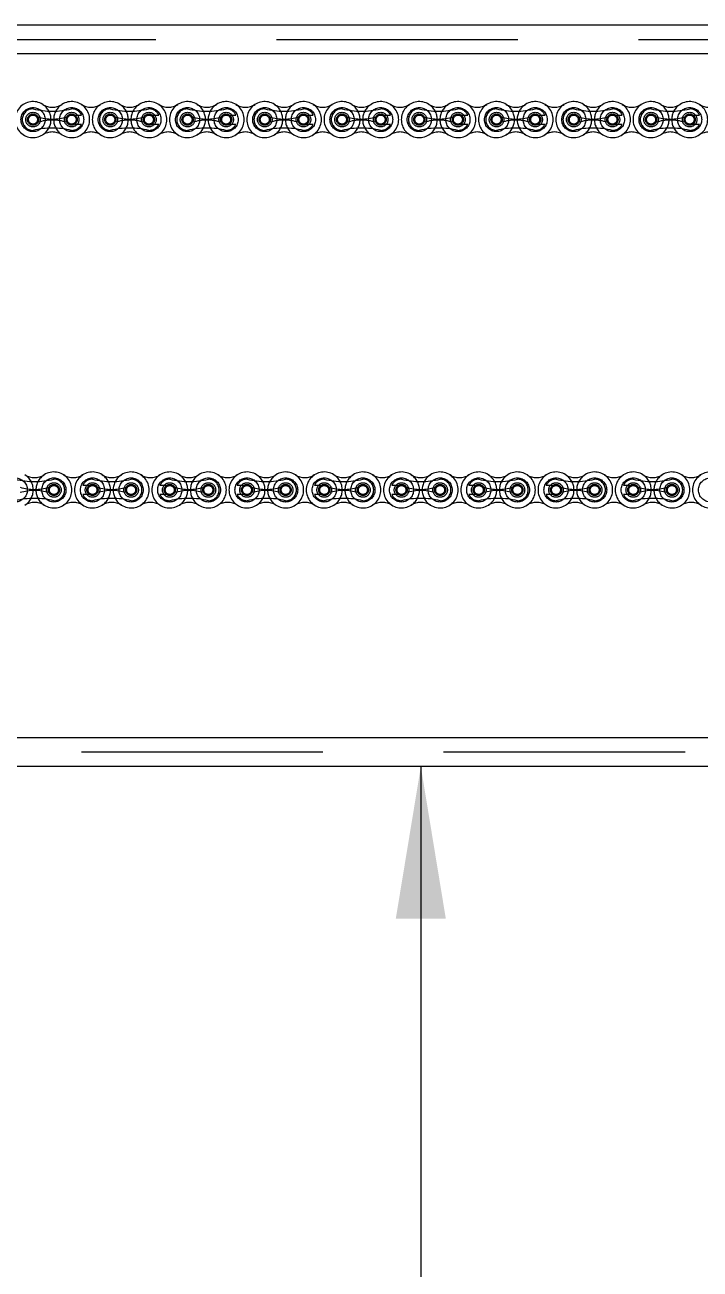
# Model space of a CAD drawing. Header units: metres. Extents: x 0 to 21025, y 0 to 14850.
# Drawn here: x 3274.1 to 3496.1, y 12877.4 to 13286.7 of the extents above; entities that cross this region are included whole.
import ezdxf

# ---------------------------------------------------------------- set-up
doc = ezdxf.new("R2010")
doc.units = ezdxf.units.M
doc.header["$LTSCALE"] = 25
doc.linetypes.add('HIDDEN2', pattern=[4.7625, 3.175, -1.5875])
for name, color, linetype in [('SDM', 7, 'Continuous'), ('SL4', 4, 'Continuous'), ('ST1', 7, 'HIDDEN2')]:
    doc.layers.add(name, color=color, linetype=linetype)
doc.styles.add('ROMANS', font='ROMANS.SHX')
doc.dimstyles.new('25___1-25', dxfattribs={"dimscale": 25, "dimtxt": 2.5, "dimasz": 2, "dimexe": 1.5, "dimexo": 1, "dimgap": 0.5, "dimtad": 1, "dimzin": 12, "dimtxsty": 'ROMANS', "dimcen": 0, "dimclrd": 256, "dimclre": 256, "dimclrt": 3, "dimazin": 3, "dimtfac": 1, "dimtmove": 0, "dimatfit": 0, "dimfxl": 1, "dimlwd": -1, "dimlwe": -1, "dimarcsym": 0})

msp = doc.modelspace()

# ---------------------------------------------------------------- linework, layer by layer
at = {"layer": 'SL4'}
for p, q in [((2880.564, 13286.681), (4205.539, 13286.681)), ((4205.539, 13277.156), (2880.564, 13277.156)), ((2928.064, 13052.206), (4158.039, 13052.206)), ((4158.039, 13042.681), (2928.064, 13042.681))]:
    msp.add_line(p, q, dxfattribs=at)
at = {"layer": 'ST1'}
for p, q in [((2880.564, 13281.919), (4205.539, 13281.919)), ((4205.539, 13277.156), (2880.564, 13277.156)), ((3290.585, 13256.997), (3292.709, 13256.997)), ((3290.585, 13254.045), (3292.709, 13254.045)), ((3315.985, 13256.997), (3318.109, 13256.997)), ((3315.985, 13254.045), (3318.109, 13254.045)), ((3341.385, 13256.997), (3343.509, 13256.997)), ((3341.385, 13254.045), (3343.509, 13254.045)), ((3366.785, 13256.997), (3368.909, 13256.997)), ((3366.785, 13254.045), (3368.909, 13254.045)), ((3392.185, 13256.997), (3394.309, 13256.997)), ((3392.185, 13254.045), (3394.309, 13254.045)), ((3417.585, 13256.997), (3419.709, 13256.997)), ((3417.585, 13254.045), (3419.709, 13254.045)), ((3442.985, 13256.997), (3445.109, 13256.997)), ((3442.985, 13254.045), (3445.109, 13254.045)), ((3468.385, 13256.997), (3470.509, 13256.997)), ((3468.385, 13254.045), (3470.509, 13254.045)), ((3493.785, 13256.997), (3495.909, 13256.997)), ((3493.785, 13254.045), (3495.909, 13254.045)), ((3295.223, 13135.162), (3293.099, 13135.162)), ((3320.623, 13135.162), (3318.499, 13135.162)), ((3346.023, 13135.162), (3343.899, 13135.162)), ((3371.423, 13135.162), (3369.299, 13135.162)), ((3396.823, 13135.162), (3394.699, 13135.162)), ((3422.223, 13135.162), (3420.099, 13135.162)), ((3447.623, 13135.162), (3445.499, 13135.162)), ((3473.023, 13135.162), (3470.899, 13135.162)), ((3295.223, 13132.21), (3293.099, 13132.21)), ((3320.623, 13132.21), (3318.499, 13132.21)), ((3346.023, 13132.21), (3343.899, 13132.21)), ((3371.423, 13132.21), (3369.299, 13132.21)), ((3396.823, 13132.21), (3394.699, 13132.21)), ((3422.223, 13132.21), (3420.099, 13132.21)), ((3447.623, 13132.21), (3445.499, 13132.21)), ((3473.023, 13132.21), (3470.899, 13132.21)), ((2880.564, 13052.206), (4205.539, 13052.206)), ((4205.539, 13047.444), (2880.564, 13047.444))]:
    msp.add_line(p, q, dxfattribs=at)
for centre, radius in [((3276.778, 13255.521), 3.96), ((3276.778, 13255.521), 2.399), ((3289.478, 13255.521), 3.96), ((3289.478, 13255.521), 2.398), ((3302.178, 13255.521), 3.96), ((3302.178, 13255.521), 2.399), ((3314.878, 13255.521), 3.96), ((3314.878, 13255.521), 2.398), ((3327.578, 13255.521), 3.96), ((3327.578, 13255.521), 2.398), ((3340.278, 13255.521), 3.96), ((3340.278, 13255.521), 2.398), ((3352.978, 13255.521), 3.96), ((3352.978, 13255.521), 2.399), ((3365.678, 13255.521), 3.96), ((3365.678, 13255.521), 2.398), ((3378.378, 13255.521), 3.96), ((3378.378, 13255.521), 2.399), ((3391.078, 13255.521), 3.96), ((3391.078, 13255.521), 2.398), ((3403.778, 13255.521), 3.96), ((3403.778, 13255.521), 2.398), ((3416.478, 13255.521), 3.96), ((3416.478, 13255.521), 2.398), ((3429.178, 13255.521), 3.96), ((3429.178, 13255.521), 2.398), ((3441.878, 13255.521), 3.96), ((3441.878, 13255.521), 2.398), ((3454.578, 13255.521), 3.96), ((3454.578, 13255.521), 2.398), ((3467.278, 13255.521), 3.96), ((3467.278, 13255.521), 2.399), ((3479.978, 13255.521), 3.96), ((3479.978, 13255.521), 2.398), ((3492.678, 13255.521), 3.96), ((3492.678, 13255.521), 2.398), ((3276.778, 13255.521), 1.845), ((3276.778, 13255.521), 1.476), ((3289.478, 13255.521), 1.845), ((3289.478, 13255.521), 1.476), ((3302.178, 13255.521), 1.845), ((3302.178, 13255.521), 1.476), ((3314.878, 13255.521), 1.845), ((3314.878, 13255.521), 1.476), ((3327.578, 13255.521), 1.845), ((3327.578, 13255.521), 1.476), ((3340.278, 13255.521), 1.845), ((3340.278, 13255.521), 1.476), ((3352.978, 13255.521), 1.845), ((3352.978, 13255.521), 1.476), ((3365.678, 13255.521), 1.845), ((3365.678, 13255.521), 1.476), ((3378.378, 13255.521), 1.845), ((3378.378, 13255.521), 1.476), ((3391.078, 13255.521), 1.845), ((3391.078, 13255.521), 1.476), ((3403.778, 13255.521), 1.845), ((3403.778, 13255.521), 1.476), ((3416.478, 13255.521), 1.845), ((3416.478, 13255.521), 1.476), ((3429.178, 13255.521), 1.845), ((3429.178, 13255.521), 1.476), ((3441.878, 13255.521), 1.845), ((3441.878, 13255.521), 1.476), ((3454.578, 13255.521), 1.845), ((3454.578, 13255.521), 1.476), ((3467.278, 13255.521), 1.845), ((3467.278, 13255.521), 1.476), ((3479.978, 13255.521), 1.845), ((3479.978, 13255.521), 1.476), ((3492.678, 13255.521), 1.845), ((3492.678, 13255.521), 1.476), ((3270.93, 13133.686), 3.96), ((3283.63, 13133.686), 3.96), ((3283.63, 13133.686), 2.398), ((3283.63, 13133.686), 1.845), ((3283.63, 13133.686), 1.476), ((3296.33, 13133.686), 3.96), ((3296.33, 13133.686), 2.398), ((3296.33, 13133.686), 1.845), ((3296.33, 13133.686), 1.476), ((3309.03, 13133.686), 3.96), ((3309.03, 13133.686), 2.398), ((3309.03, 13133.686), 1.845), ((3309.03, 13133.686), 1.476), ((3321.73, 13133.686), 3.96), ((3321.73, 13133.686), 2.398), ((3321.73, 13133.686), 1.845), ((3321.73, 13133.686), 1.476), ((3334.43, 13133.686), 3.96), ((3334.43, 13133.686), 2.398), ((3334.43, 13133.686), 1.845), ((3334.43, 13133.686), 1.476), ((3347.13, 13133.686), 3.96), ((3347.13, 13133.686), 2.399), ((3347.13, 13133.686), 1.845), ((3347.13, 13133.686), 1.476), ((3359.83, 13133.686), 3.96), ((3359.83, 13133.686), 2.398), ((3359.83, 13133.686), 1.845), ((3359.83, 13133.686), 1.476), ((3372.53, 13133.686), 3.96), ((3372.53, 13133.686), 2.398), ((3372.53, 13133.686), 1.845), ((3372.53, 13133.686), 1.476), ((3385.23, 13133.686), 3.96), ((3385.23, 13133.686), 2.399), ((3385.23, 13133.686), 1.845), ((3385.23, 13133.686), 1.476), ((3397.93, 13133.686), 3.96), ((3397.93, 13133.686), 2.399), ((3397.93, 13133.686), 1.845), ((3397.93, 13133.686), 1.476), ((3410.63, 13133.686), 3.96), ((3410.63, 13133.686), 2.398), ((3410.63, 13133.686), 1.845), ((3410.63, 13133.686), 1.476), ((3423.33, 13133.686), 3.96), ((3423.33, 13133.686), 2.398), ((3423.33, 13133.686), 1.845), ((3423.33, 13133.686), 1.476), ((3436.03, 13133.686), 3.96), ((3436.03, 13133.686), 2.398), ((3436.03, 13133.686), 1.845), ((3436.03, 13133.686), 1.476), ((3448.73, 13133.686), 3.96), ((3448.73, 13133.686), 2.398), ((3448.73, 13133.686), 1.845), ((3448.73, 13133.686), 1.476), ((3461.43, 13133.686), 3.96), ((3461.43, 13133.686), 2.398), ((3461.43, 13133.686), 1.845), ((3461.43, 13133.686), 1.476), ((3474.13, 13133.686), 3.96), ((3474.13, 13133.686), 2.399), ((3474.13, 13133.686), 1.845), ((3474.13, 13133.686), 1.476), ((3486.83, 13133.686), 3.96), ((3486.83, 13133.686), 2.398), ((3486.83, 13133.686), 1.845), ((3486.83, 13133.686), 1.476), ((3499.53, 13133.686), 3.96)]:
    msp.add_circle(centre, radius, dxfattribs=at)
for centre, radius, start, end in [((3276.778, 13255.521), 5.92, 57.56669, 302.43331), ((3276.778, 13255.521), 3.552, 90, 270), ((3283.128, 13284.618), 26.322, 256.04015, 283.95985), ((3283.128, 13265.514), 5.92, 237.56669, 302.43331), ((3276.778, 13255.521), 5.92, 302.43324, 57.56676), ((3289.478, 13255.521), 5.92, 122.43324, 237.56676), ((3289.478, 13255.521), 5.92, 237.56669, 122.43331), ((3289.478, 13255.521), 3.552, 24.55336, 90), ((3295.828, 13265.514), 5.92, 237.56669, 302.43331), ((3302.178, 13255.521), 5.92, 57.56669, 302.43331), ((3302.178, 13255.521), 3.552, 90, 270), ((3308.528, 13284.618), 26.322, 256.04015, 283.95985), ((3308.528, 13265.514), 5.92, 237.56669, 302.43331), ((3302.178, 13255.521), 5.92, 302.43324, 57.56676), ((3314.878, 13255.521), 5.92, 122.43324, 237.56676), ((3314.878, 13255.521), 5.92, 237.56669, 122.43331), ((3314.878, 13255.521), 3.552, 24.55336, 90), ((3321.228, 13265.514), 5.92, 237.56669, 302.43331), ((3327.578, 13255.521), 5.92, 57.56669, 302.43331), ((3327.578, 13255.521), 3.552, 90, 270), ((3333.928, 13284.618), 26.322, 256.04015, 283.95985), ((3333.928, 13265.514), 5.92, 237.56669, 302.43331), ((3327.578, 13255.521), 5.92, 302.43324, 57.56676), ((3340.278, 13255.521), 5.92, 122.43324, 237.56676), ((3340.278, 13255.521), 5.92, 237.56669, 122.43331), ((3340.278, 13255.521), 3.552, 24.55336, 90), ((3346.628, 13265.514), 5.92, 237.56669, 302.43331), ((3352.978, 13255.521), 5.92, 57.56669, 302.43331), ((3352.978, 13255.521), 3.552, 90, 270), ((3359.328, 13284.618), 26.322, 256.04015, 283.95985), ((3359.328, 13265.514), 5.92, 237.56669, 302.43331), ((3352.978, 13255.521), 5.92, 302.43324, 57.56676), ((3365.678, 13255.521), 5.92, 122.43324, 237.56676), ((3365.678, 13255.521), 5.92, 237.56669, 122.43331), ((3365.678, 13255.521), 3.552, 24.55336, 90), ((3372.028, 13265.514), 5.92, 237.56669, 302.43331), ((3378.378, 13255.521), 5.92, 57.56669, 302.43331), ((3378.378, 13255.521), 3.552, 90, 270), ((3384.728, 13284.618), 26.322, 256.04015, 283.95985), ((3384.728, 13265.514), 5.92, 237.56669, 302.43331), ((3378.378, 13255.521), 5.92, 302.43324, 57.56676), ((3391.078, 13255.521), 5.92, 122.43324, 237.56676), ((3391.078, 13255.521), 5.92, 237.56669, 122.43331), ((3391.078, 13255.521), 3.552, 24.55336, 90), ((3397.428, 13265.514), 5.92, 237.56669, 302.43331), ((3403.778, 13255.521), 5.92, 57.56669, 302.43331), ((3403.778, 13255.521), 3.552, 90, 270), ((3410.128, 13284.618), 26.322, 256.04015, 283.95985), ((3410.128, 13265.514), 5.92, 237.56669, 302.43331), ((3403.778, 13255.521), 5.92, 302.43324, 57.56676), ((3416.478, 13255.521), 5.92, 122.43324, 237.56676), ((3416.478, 13255.521), 5.92, 237.56669, 122.43331), ((3416.478, 13255.521), 3.552, 24.55336, 90), ((3422.828, 13265.514), 5.92, 237.56669, 302.43331), ((3429.178, 13255.521), 5.92, 57.56669, 302.43331), ((3429.178, 13255.521), 3.552, 90, 270), ((3435.528, 13284.618), 26.322, 256.04015, 283.95985), ((3435.528, 13265.514), 5.92, 237.56669, 302.43331), ((3429.178, 13255.521), 5.92, 302.43324, 57.56676), ((3441.878, 13255.521), 5.92, 122.43324, 237.56676), ((3441.878, 13255.521), 5.92, 237.56669, 122.43331), ((3441.878, 13255.521), 3.552, 24.55336, 90), ((3448.228, 13265.514), 5.92, 237.56669, 302.43331), ((3454.578, 13255.521), 5.92, 57.56669, 302.43331), ((3454.578, 13255.521), 3.552, 90, 270), ((3460.928, 13284.618), 26.322, 256.04015, 283.95985), ((3460.928, 13265.514), 5.92, 237.56669, 302.43331), ((3454.578, 13255.521), 5.92, 302.43324, 57.56676), ((3467.278, 13255.521), 5.92, 122.43324, 237.56676), ((3467.278, 13255.521), 5.92, 237.56669, 122.43331), ((3467.278, 13255.521), 3.552, 24.55336, 90), ((3473.628, 13265.514), 5.92, 237.56669, 302.43331), ((3479.978, 13255.521), 5.92, 57.56669, 302.43331), ((3479.978, 13255.521), 3.552, 90, 270), ((3486.328, 13284.618), 26.322, 256.04015, 283.95985), ((3486.328, 13265.514), 5.92, 237.56669, 302.43331), ((3479.978, 13255.521), 5.92, 302.43324, 57.56676), ((3492.678, 13255.521), 5.92, 122.43324, 237.56676), ((3492.678, 13255.521), 5.92, 237.56669, 122.43331), ((3492.678, 13255.521), 3.552, 24.55336, 90), ((3499.028, 13265.514), 5.92, 237.56669, 302.43331), ((3283.128, 13271.874), 16.175, 252.993, 287.007), ((3283.128, 13239.169), 16.175, 72.993, 107.007), ((3289.478, 13255.521), 3.552, 270, 335.44664), ((3308.528, 13271.874), 16.175, 252.993, 287.007), ((3308.528, 13239.169), 16.175, 72.993, 107.007), ((3314.878, 13255.521), 3.552, 270, 335.44664), ((3333.928, 13271.874), 16.175, 252.993, 287.007), ((3333.928, 13239.169), 16.175, 72.993, 107.007), ((3340.278, 13255.521), 3.552, 270, 335.44664), ((3359.328, 13271.874), 16.175, 252.993, 287.007), ((3359.328, 13239.169), 16.175, 72.993, 107.007), ((3365.678, 13255.521), 3.552, 270, 335.44664), ((3384.728, 13271.874), 16.175, 252.993, 287.007), ((3384.728, 13239.169), 16.175, 72.993, 107.007), ((3391.078, 13255.521), 3.552, 270, 335.44664), ((3410.128, 13271.874), 16.175, 252.993, 287.007), ((3410.128, 13239.169), 16.175, 72.993, 107.007), ((3416.478, 13255.521), 3.552, 270, 335.44664), ((3435.528, 13271.874), 16.175, 252.993, 287.007), ((3435.528, 13239.169), 16.175, 72.993, 107.007), ((3441.878, 13255.521), 3.552, 270, 335.44664), ((3460.928, 13271.874), 16.175, 252.993, 287.007), ((3460.928, 13239.169), 16.175, 72.993, 107.007), ((3467.278, 13255.521), 3.552, 270, 335.44664), ((3486.328, 13271.874), 16.175, 252.993, 287.007), ((3486.328, 13239.169), 16.175, 72.993, 107.007), ((3492.678, 13255.521), 3.552, 270, 335.44664), ((3283.128, 13226.424), 26.322, 76.04015, 103.95985), ((3283.128, 13245.528), 5.92, 57.56669, 122.43331), ((3295.828, 13245.528), 5.92, 57.56669, 122.43331), ((3308.528, 13226.424), 26.322, 76.04015, 103.95985), ((3308.528, 13245.528), 5.92, 57.56669, 122.43331), ((3321.228, 13245.528), 5.92, 57.56669, 122.43331), ((3333.928, 13226.424), 26.322, 76.04015, 103.95985), ((3333.928, 13245.528), 5.92, 57.56669, 122.43331), ((3346.628, 13245.528), 5.92, 57.56669, 122.43331), ((3359.328, 13226.424), 26.322, 76.04015, 103.95985), ((3359.328, 13245.528), 5.92, 57.56669, 122.43331), ((3372.028, 13245.528), 5.92, 57.56669, 122.43331), ((3384.728, 13226.424), 26.322, 76.04015, 103.95985), ((3384.728, 13245.528), 5.92, 57.56669, 122.43331), ((3397.428, 13245.528), 5.92, 57.56669, 122.43331), ((3410.128, 13226.424), 26.322, 76.04015, 103.95985), ((3410.128, 13245.528), 5.92, 57.56669, 122.43331), ((3422.828, 13245.528), 5.92, 57.56669, 122.43331), ((3435.528, 13226.424), 26.322, 76.04015, 103.95985), ((3435.528, 13245.528), 5.92, 57.56669, 122.43331), ((3448.228, 13245.528), 5.92, 57.56669, 122.43331), ((3460.928, 13226.424), 26.322, 76.04015, 103.95985), ((3460.928, 13245.528), 5.92, 57.56669, 122.43331), ((3473.628, 13245.528), 5.92, 57.56669, 122.43331), ((3486.328, 13226.424), 26.322, 76.04015, 103.95985), ((3486.328, 13245.528), 5.92, 57.56669, 122.43331), ((3499.028, 13245.528), 5.92, 57.56669, 122.43331), ((3277.28, 13143.679), 5.92, 237.56669, 302.43331), ((3270.93, 13133.686), 5.92, 302.43324, 57.56676), ((3283.63, 13133.686), 5.92, 122.43324, 237.56676), ((3283.63, 13133.686), 5.92, 237.56669, 122.43331), ((3289.98, 13143.679), 5.92, 237.56669, 302.43331), ((3296.33, 13133.686), 5.92, 57.56669, 302.43331), ((3302.68, 13143.679), 5.92, 237.56669, 302.43331), ((3296.33, 13133.686), 5.92, 302.43324, 57.56676), ((3309.03, 13133.686), 5.92, 122.43324, 237.56676), ((3309.03, 13133.686), 5.92, 237.56669, 122.43331), ((3315.38, 13143.679), 5.92, 237.56669, 302.43331), ((3321.73, 13133.686), 5.92, 57.56669, 302.43331), ((3328.08, 13143.679), 5.92, 237.56669, 302.43331), ((3321.73, 13133.686), 5.92, 302.43324, 57.56676), ((3334.43, 13133.686), 5.92, 122.43324, 237.56676), ((3334.43, 13133.686), 5.92, 237.56669, 122.43331), ((3340.78, 13143.679), 5.92, 237.56669, 302.43331), ((3347.13, 13133.686), 5.92, 57.56669, 302.43331), ((3353.48, 13143.679), 5.92, 237.56669, 302.43331), ((3347.13, 13133.686), 5.92, 302.43324, 57.56676), ((3359.83, 13133.686), 5.92, 122.43324, 237.56676), ((3359.83, 13133.686), 5.92, 237.56669, 122.43331), ((3366.18, 13143.679), 5.92, 237.56669, 302.43331), ((3372.53, 13133.686), 5.92, 57.56669, 302.43331), ((3378.88, 13143.679), 5.92, 237.56669, 302.43331), ((3372.53, 13133.686), 5.92, 302.43324, 57.56676), ((3385.23, 13133.686), 5.92, 122.43324, 237.56676), ((3385.23, 13133.686), 5.92, 237.56669, 122.43331), ((3391.58, 13143.679), 5.92, 237.56669, 302.43331), ((3397.93, 13133.686), 5.92, 57.56669, 302.43331), ((3404.28, 13143.679), 5.92, 237.56669, 302.43331), ((3397.93, 13133.686), 5.92, 302.43324, 57.56676), ((3410.63, 13133.686), 5.92, 122.43324, 237.56676), ((3410.63, 13133.686), 5.92, 237.56669, 122.43331), ((3416.98, 13143.679), 5.92, 237.56669, 302.43331), ((3423.33, 13133.686), 5.92, 57.56669, 302.43331), ((3429.68, 13143.679), 5.92, 237.56669, 302.43331), ((3423.33, 13133.686), 5.92, 302.43324, 57.56676), ((3436.03, 13133.686), 5.92, 122.43324, 237.56676), ((3436.03, 13133.686), 5.92, 237.56669, 122.43331), ((3442.38, 13143.679), 5.92, 237.56669, 302.43331), ((3448.73, 13133.686), 5.92, 57.56669, 302.43331), ((3455.08, 13143.679), 5.92, 237.56669, 302.43331), ((3448.73, 13133.686), 5.92, 302.43324, 57.56676), ((3461.43, 13133.686), 5.92, 122.43324, 237.56676), ((3461.43, 13133.686), 5.92, 237.56669, 122.43331), ((3467.78, 13143.679), 5.92, 237.56669, 302.43331), ((3474.13, 13133.686), 5.92, 57.56669, 302.43331), ((3480.48, 13143.679), 5.92, 237.56669, 302.43331), ((3474.13, 13133.686), 5.92, 302.43324, 57.56676), ((3486.83, 13133.686), 5.92, 122.43324, 237.56676), ((3486.83, 13133.686), 5.92, 237.56669, 122.43331), ((3493.18, 13143.679), 5.92, 237.56669, 302.43331), ((3499.53, 13133.686), 5.92, 57.56669, 302.43331), ((3277.28, 13162.783), 26.322, 256.04015, 283.95985), ((3283.63, 13133.686), 3.552, 270, 90), ((3296.33, 13133.686), 3.552, 90, 155.44664), ((3302.68, 13162.783), 26.322, 256.04015, 283.95985), ((3309.03, 13133.686), 3.552, 270, 90), ((3321.73, 13133.686), 3.552, 90, 155.44664), ((3328.08, 13162.783), 26.322, 256.04015, 283.95985), ((3334.43, 13133.686), 3.552, 270, 90), ((3347.13, 13133.686), 3.552, 90, 155.44664), ((3353.48, 13162.783), 26.322, 256.04015, 283.95985), ((3359.83, 13133.686), 3.552, 270, 90), ((3372.53, 13133.686), 3.552, 90, 155.44664), ((3378.88, 13162.783), 26.322, 256.04015, 283.95985), ((3385.23, 13133.686), 3.552, 270, 90), ((3397.93, 13133.686), 3.552, 90, 155.44664), ((3404.28, 13162.783), 26.322, 256.04015, 283.95985), ((3410.63, 13133.686), 3.552, 270, 90), ((3423.33, 13133.686), 3.552, 90, 155.44664), ((3429.68, 13162.783), 26.322, 256.04015, 283.95985), ((3436.03, 13133.686), 3.552, 270, 90), ((3448.73, 13133.686), 3.552, 90, 155.44664), ((3455.08, 13162.783), 26.322, 256.04015, 283.95985), ((3461.43, 13133.686), 3.552, 270, 90), ((3474.13, 13133.686), 3.552, 90, 155.44664), ((3480.48, 13162.783), 26.322, 256.04015, 283.95985), ((3486.83, 13133.686), 3.552, 270, 90), ((3277.28, 13104.589), 26.322, 76.04015, 103.95985), ((3277.28, 13150.039), 16.175, 252.993, 287.007), ((3277.28, 13117.334), 16.175, 72.993, 107.007), ((3296.33, 13133.686), 3.552, 204.55336, 270), ((3302.68, 13104.589), 26.322, 76.04015, 103.95985), ((3302.68, 13150.039), 16.175, 252.993, 287.007), ((3302.68, 13117.334), 16.175, 72.993, 107.007), ((3321.73, 13133.686), 3.552, 204.55336, 270), ((3328.08, 13104.589), 26.322, 76.04015, 103.95985), ((3328.08, 13150.039), 16.175, 252.993, 287.007), ((3328.08, 13117.334), 16.175, 72.993, 107.007), ((3347.13, 13133.686), 3.552, 204.55336, 270), ((3353.48, 13104.589), 26.322, 76.04015, 103.95985), ((3353.48, 13150.039), 16.175, 252.993, 287.007), ((3353.48, 13117.334), 16.175, 72.993, 107.007), ((3372.53, 13133.686), 3.552, 204.55336, 270), ((3378.88, 13104.589), 26.322, 76.04015, 103.95985), ((3378.88, 13150.039), 16.175, 252.993, 287.007), ((3378.88, 13117.334), 16.175, 72.993, 107.007), ((3397.93, 13133.686), 3.552, 204.55336, 270), ((3404.28, 13104.589), 26.322, 76.04015, 103.95985), ((3404.28, 13150.039), 16.175, 252.993, 287.007), ((3404.28, 13117.334), 16.175, 72.993, 107.007), ((3423.33, 13133.686), 3.552, 204.55336, 270), ((3429.68, 13104.589), 26.322, 76.04015, 103.95985), ((3429.68, 13150.039), 16.175, 252.993, 287.007), ((3429.68, 13117.334), 16.175, 72.993, 107.007), ((3448.73, 13133.686), 3.552, 204.55336, 270), ((3455.08, 13104.589), 26.322, 76.04015, 103.95985), ((3455.08, 13150.039), 16.175, 252.993, 287.007), ((3455.08, 13117.334), 16.175, 72.993, 107.007), ((3474.13, 13133.686), 3.552, 204.55336, 270), ((3480.48, 13104.589), 26.322, 76.04015, 103.95985), ((3480.48, 13150.039), 16.175, 252.993, 287.007), ((3480.48, 13117.334), 16.175, 72.993, 107.007), ((3277.28, 13123.693), 5.92, 57.56669, 122.43331), ((3289.98, 13123.693), 5.92, 57.56669, 122.43331), ((3302.68, 13123.693), 5.92, 57.56669, 122.43331), ((3315.38, 13123.693), 5.92, 57.56669, 122.43331), ((3328.08, 13123.693), 5.92, 57.56669, 122.43331), ((3340.78, 13123.693), 5.92, 57.56669, 122.43331), ((3353.48, 13123.693), 5.92, 57.56669, 122.43331), ((3366.18, 13123.693), 5.92, 57.56669, 122.43331), ((3378.88, 13123.693), 5.92, 57.56669, 122.43331), ((3391.58, 13123.693), 5.92, 57.56669, 122.43331), ((3404.28, 13123.693), 5.92, 57.56669, 122.43331), ((3416.98, 13123.693), 5.92, 57.56669, 122.43331), ((3429.68, 13123.693), 5.92, 57.56669, 122.43331), ((3442.38, 13123.693), 5.92, 57.56669, 122.43331), ((3455.08, 13123.693), 5.92, 57.56669, 122.43331), ((3467.78, 13123.693), 5.92, 57.56669, 122.43331), ((3480.48, 13123.693), 5.92, 57.56669, 122.43331), ((3493.18, 13123.693), 5.92, 57.56669, 122.43331)]:
    msp.add_arc(centre, radius, start, end, dxfattribs=at)

# ---------------------------------------------------------------- leaders
at = {"layer": 'SDM'}
msp.add_leader([(3404.287, 13042.681), (3404.221, 12718.072)], dimstyle='25___1-25', override={"dimgap": 0.5, "dimtad": 0}, dxfattribs=at)

doc.saveas('drawing.dxf')
